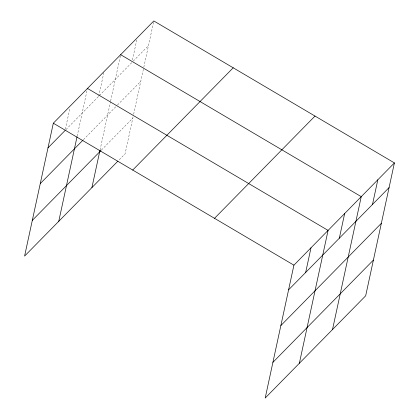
<?xml version="1.0" encoding="UTF-8"?>
<svg xmlns="http://www.w3.org/2000/svg" width="419" height="419" viewBox="0 0 419 419"><rect width="100%" height="100%" fill="white"/><g stroke="black" fill="none" stroke-linecap="round" stroke-linejoin="round"><path stroke-width="0.31" stroke-dasharray="2.1 1.57" d="M65.343 129.235L69.994 107.72M77.19 136.07L87.351 89.069M98.732 96.244L104.069 71.565M100.052 149.965L110.49 101.691M110.626 101.052L120.515 55.324M132.441 59.969L136.955 39.087M133.074 116.854L125.082 153.831L118.357 160.671M133.624 114.319L143.649 67.946M143.79 67.307L153.81 20.95M65.966 129.586L131.896 62.499M133.237 61.132L148.478 45.629M83.397 139.705L117.006 105.504M117.451 105.049L140.758 81.338M101.435 150.044L132.802 118.127"/><path stroke-width="0.63" d="M394.41 162.918L293.918 265.169L265.19 398.05L365.677 295.798L394.41 162.918L153.81 20.95L53.323 123.202L24.59 256.082L117.912 161.126M58.76 221.316L77.049 136.709M91.918 187.576L99.916 150.599M305.666 272.465L311.003 247.786M299.355 363.283L328.087 230.403L87.487 88.435M339.332 238.212L344.664 213.533M332.518 329.538L361.246 196.658L120.651 54.695M372.491 204.467L377.828 179.788M47.986 147.881L65.071 130.498M40.266 183.59L82.946 140.161M32.31 220.378L100.984 150.5M132.718 170.051L233.21 67.799M214.523 218.32L315.009 116.068M288.581 289.848L389.073 187.597M280.861 325.553L381.353 223.301M272.91 362.346L373.397 260.089M53.323 123.202L293.918 265.169"/></g></svg>
